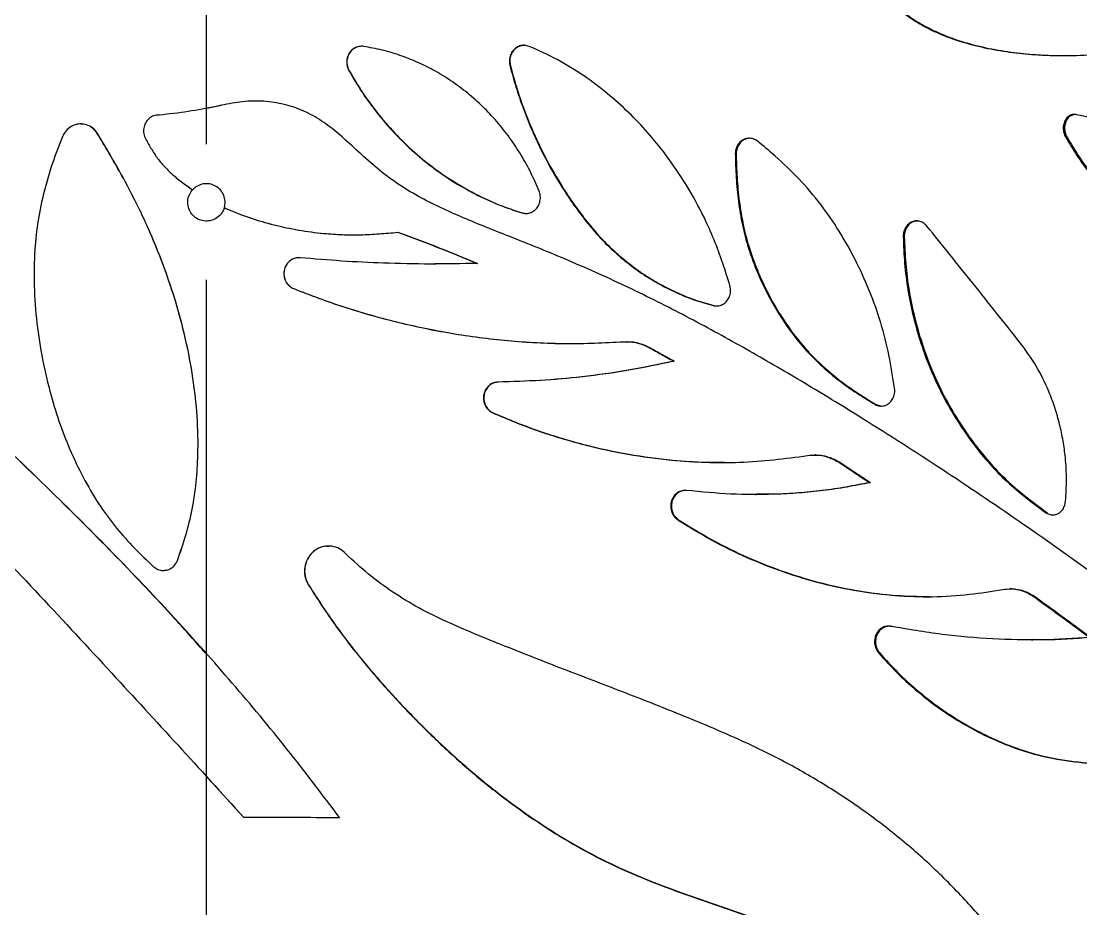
# Model space of a CAD drawing. Header units: millimetres. Extents: x 8 to 867, y 8 to 585.
# Drawn here: x 113.89 to 133.74, y 220.35 to 236.97 of the extents above; entities that cross this region are included whole.
import ezdxf

# ---------------------------------------------------------------- set-up
doc = ezdxf.new("R2010")
doc.units = ezdxf.units.MM
doc.linetypes.add('CENTERX2', pattern=[20.32, 12.7, -2.54, 2.54, -2.54])
doc.layers.add('CENTERLINE', color=4, linetype='CENTERX2')
doc.layers.add('OUTLINE', color=7, linetype='Continuous', lineweight=25)

msp = doc.modelspace()

# ---------------------------------------------------------------- linework, layer by layer
at = {"layer": 'CENTERLINE'}
msp.add_line((117.35918, 158.46862), (117.35918, 432.05254), dxfattribs=at)
at = {"layer": 'OUTLINE'}
for p, q in [((115.31824, 234.87184), (115.31508, 234.87184)), ((133.43775, 234.82698), (133.46257, 234.82698)), ((127.26381, 234.4947), (127.27909, 234.4947)), ((123.27258, 233.38279), (123.3495, 233.37332)), ((119.9413, 232.97459), (120.12288, 232.97312)), ((130.4089, 232.9356), (130.42897, 232.9356)), ((122.43534, 232.43626), (121.62779, 232.42488)), ((122.42755, 232.43626), (122.43534, 232.43626)), ((118.99204, 231.96353), (118.99454, 231.96353)), ((126.86429, 231.64608), (126.92907, 231.64141)), ((125.17048, 230.96744), (125.18244, 230.96744)), ((125.2455, 230.96956), (125.23152, 230.96956)), ((126.10707, 230.60477), (126.12046, 230.60477)), ((122.72272, 229.63604), (122.73091, 229.63604)), ((129.88479, 229.79123), (129.90393, 229.79123)), ((129.90393, 229.79123), (129.98416, 229.76618)), ((128.77606, 228.84714), (128.75522, 228.84714)), ((129.77724, 228.33063), (129.79616, 228.33063)), ((127.63881, 228.10505), (127.65585, 228.10505)), ((133.08511, 227.76265), (133.10904, 227.76265)), ((119.26343, 226.42272), (119.26632, 226.42272)), ((132.43523, 226.33976), (132.41213, 226.33976)), ((132.81295, 225.38209), (132.83837, 225.38209)), ((117.35892, 222.82454), (118.0536, 222.06414)), ((118.05256, 222.06414), (118.0536, 222.06414))]:
    msp.add_line(p, q, dxfattribs=at)
for points, knots in [([(117.34956, 225.12804), (117.15937, 225.34379), (116.61439, 225.962), (115.67607, 226.9442), (114.45109, 228.17257), (113.10447, 229.45621), (111.65131, 230.80487), (110.1987, 232.13715), (108.76497, 233.46909), (107.35283, 234.80045), (105.94994, 236.11412), (104.56009, 237.40811), (103.28775, 238.57779), (102.13277, 239.6287), (101.0955, 240.56987), (100.07282, 241.49472), (99.06092, 242.40813), (98.06179, 243.30896), (97.07834, 244.19482), (96.11655, 245.06073), (95.49788, 245.61774), (95.18865, 245.89615)], [0, 0, 0, 0, 0.02647876, 0.07587288, 0.12521196, 0.18670983, 0.24824759, 0.30978944, 0.37129328, 0.43281491, 0.49437841, 0.55593429, 0.61744575, 0.66481135, 0.71220126, 0.75958892, 0.80695155, 0.85519982, 0.90348023, 0.95175676, 1, 1, 1, 1]), ([(119.85188, 222.05664), (119.52866, 222.48467), (118.88188, 223.34119), (117.85001, 224.57734), (116.78094, 225.78039), (115.67687, 226.94818), (114.45127, 228.17598), (113.10607, 229.46103), (111.6538, 230.81063), (110.20229, 232.14405), (108.76966, 233.47711), (107.35861, 234.80956), (105.95676, 236.12423), (104.56793, 237.41919), (103.29761, 238.58874), (102.14566, 239.63854), (101.11232, 240.57761), (100.09349, 241.50046), (99.0854, 242.4119), (98.09, 243.31082), (97.1102, 244.19484), (96.15191, 245.059), (95.53544, 245.61495), (95.2273, 245.89283)], [0, 0, 0, 0, 0.04402205, 0.08809099, 0.13218406, 0.17626853, 0.22030357, 0.27519056, 0.33011299, 0.38503914, 0.43993129, 0.49483961, 0.54978535, 0.60472431, 0.65962345, 0.70176878, 0.74393564, 0.78610045, 0.82824314, 0.8711701, 0.91412552, 0.95707755, 1, 1, 1, 1]), ([(143.56305, 227.7222), (143.37341, 228.06743), (142.99407, 228.75801), (142.37874, 229.75694), (141.7246, 230.72944), (141.02799, 231.67306), (140.29317, 232.59433), (139.52734, 233.4886), (138.7331, 234.36024), (137.91497, 235.21539), (136.92987, 236.20538), (135.77191, 237.34047), (134.53176, 238.51802), (133.35866, 239.58085), (132.26183, 240.52911), (131.1346, 241.46062), (129.97011, 242.37915), (128.76892, 243.28462), (127.53128, 244.17618), (126.2679, 245.04875), (125.40362, 245.61153), (124.97163, 245.89283)], [0, 0, 0, 0, 0.0467904, 0.09359574, 0.14038341, 0.18770679, 0.2350447, 0.28237241, 0.32911649, 0.37586934, 0.42261527, 0.49310929, 0.56360318, 0.61764158, 0.67170757, 0.72577071, 0.77980524, 0.83483838, 0.88990705, 0.94497192, 1, 1, 1, 1]), ([(129.7259, 237.9143), (129.79491, 237.81638), (129.93294, 237.62051), (130.16131, 237.34636), (130.42395, 237.1079), (130.71813, 236.91769), (131.02818, 236.7595), (131.39449, 236.61669), (131.81453, 236.49645), (132.28529, 236.4058), (132.75586, 236.35228), (133.26279, 236.32458), (133.80285, 236.33232), (134.3729, 236.38123), (134.74401, 236.43644), (134.92953, 236.46404)], [0, 0, 0, 0, 0.0575661, 0.11514368, 0.17229371, 0.23072311, 0.28938004, 0.34793372, 0.43166134, 0.51565344, 0.59980009, 0.68373908, 0.78907492, 0.89455761, 1, 1, 1, 1]), ([(129.74511, 237.9143), (129.81418, 237.81643), (129.95235, 237.62067), (130.18087, 237.34668), (130.44369, 237.1083), (130.73811, 236.91811), (131.04849, 236.7599), (131.41536, 236.61696), (131.83617, 236.4967), (132.30806, 236.40549), (132.77934, 236.35358), (133.16525, 236.32754), (133.39062, 236.33268), (133.46222, 236.33431)], [0, 0, 0, 0, 0.07953259, 0.15908104, 0.23803929, 0.31883889, 0.39995201, 0.48092363, 0.59685493, 0.71315218, 0.82966407, 0.94588844, 1, 1, 1, 1]), ([(120.30456, 236.50115), (120.27455, 236.50273), (120.21455, 236.50589), (120.12885, 236.47218), (120.05723, 236.41365), (120.00576, 236.33165), (119.98194, 236.23309), (119.98821, 236.13489), (120.0139, 236.07743), (120.02514, 236.05232)], [0, 0, 0, 0, 0.13714823, 0.27424669, 0.41337914, 0.55865454, 0.71242248, 0.87428427, 1, 1, 1, 1]), ([(120.30913, 236.50115), (120.27903, 236.50273), (120.21885, 236.50589), (120.13291, 236.47207), (120.06114, 236.41336), (120.00967, 236.33121), (119.98596, 236.2326), (119.99238, 236.13457), (120.01806, 236.0773), (120.02926, 236.05232)], [0, 0, 0, 0, 0.13746382, 0.27488088, 0.41428898, 0.55968827, 0.71337373, 0.8749805, 1, 1, 1, 1]), ([(123.59031, 233.78802), (123.54037, 233.90419), (123.44051, 234.13651), (123.25461, 234.47154), (123.04151, 234.79372), (122.80161, 235.09646), (122.53911, 235.3747), (122.25331, 235.6296), (121.94272, 235.86038), (121.62296, 236.05474), (121.30239, 236.21249), (120.98225, 236.33787), (120.6494, 236.43794), (120.41951, 236.48008), (120.30456, 236.50115)], [0, 0, 0, 0, 0.08490107, 0.16979731, 0.25709061, 0.34438067, 0.42933191, 0.51428079, 0.60199555, 0.68970278, 0.76614394, 0.84258139, 0.92128941, 1, 1, 1, 1]), ([(123.40333, 236.50205), (123.37456, 236.51049), (123.31701, 236.52736), (123.22711, 236.51398), (123.14716, 236.47301), (123.08296, 236.40609), (123.04129, 236.3182), (123.02805, 236.22683), (123.03829, 236.16921), (123.04252, 236.14538)], [0, 0, 0, 0, 0.14263872, 0.28538549, 0.42636996, 0.57045212, 0.72334567, 0.8855786, 1, 1, 1, 1]), ([(123.31923, 236.52008), (123.29146, 236.51837), (123.23417, 236.51485), (123.15577, 236.47225), (123.09152, 236.40581), (123.04992, 236.31757), (123.03686, 236.2264), (123.0471, 236.169), (123.05132, 236.14538)], [0, 0, 0, 0, 0.1569553, 0.32379589, 0.49419061, 0.67478477, 0.86616007, 1, 1, 1, 1]), ([(127.16426, 232.02025), (127.11911, 232.16419), (127.02881, 232.4521), (126.87251, 232.87669), (126.65549, 233.36549), (126.35714, 233.90559), (125.99798, 234.43639), (125.63057, 234.88763), (125.26706, 235.27099), (124.87038, 235.62587), (124.42921, 235.9594), (123.94171, 236.25976), (123.58344, 236.421), (123.40333, 236.50205)], [0, 0, 0, 0, 0.0743621, 0.14873911, 0.22300495, 0.33815654, 0.45329085, 0.53994156, 0.62658667, 0.71548025, 0.80437132, 0.90165482, 1, 1, 1, 1]), ([(120.02514, 236.05232), (120.10996, 235.90781), (120.27961, 235.61881), (120.58269, 235.21011), (120.92157, 234.82397), (121.28769, 234.47674), (121.67108, 234.17268), (122.07062, 233.90759), (122.49599, 233.67751), (122.89723, 233.50259), (123.15726, 233.41754), (123.26349, 233.38279)], [0, 0, 0, 0, 0.11649272, 0.23298066, 0.35324721, 0.47350643, 0.58364923, 0.69378837, 0.80759611, 0.92140029, 1, 1, 1, 1]), ([(120.02926, 236.05232), (120.11418, 235.90787), (120.28402, 235.61897), (120.58738, 235.21048), (120.92651, 234.82457), (121.29286, 234.47753), (121.67648, 234.1736), (122.07623, 233.9086), (122.50175, 233.67857), (122.9041, 233.50319), (123.16527, 233.41786), (123.27258, 233.38279)], [0, 0, 0, 0, 0.11638801, 0.23277056, 0.35292666, 0.47307595, 0.58315278, 0.69322586, 0.80695362, 0.92067814, 1, 1, 1, 1]), ([(123.04252, 236.14538), (123.07872, 236.01117), (123.15122, 235.74238), (123.28631, 235.34716), (123.44056, 234.95873), (123.66579, 234.46925), (123.92462, 234.00457), (124.21123, 233.56722), (124.36901, 233.35744), (124.4479, 233.25255)], [0, 0, 0, 0, 0.12866397, 0.25769471, 0.38635977, 0.51540076, 0.75633507, 0.87816862, 1, 1, 1, 1]), ([(123.05132, 236.14538), (123.08757, 236.01119), (123.16016, 235.74242), (123.29544, 235.34726), (123.44988, 234.95891), (123.67544, 234.4694), (123.93467, 234.00467), (124.22177, 233.56724), (124.3798, 233.35745), (124.45881, 233.25255)], [0, 0, 0, 0, 0.12862545, 0.257617, 0.38624378, 0.51524592, 0.75625494, 0.87812847, 1, 1, 1, 1]), ([(144.85735, 216.19767), (144.60106, 216.54713), (144.08826, 217.24634), (143.27127, 218.28441), (142.41494, 219.30633), (141.51328, 220.30457), (140.57467, 221.26052), (139.59777, 222.17119), (138.5891, 223.04783), (137.54214, 223.90705), (136.46156, 224.75514), (135.2797, 225.65632), (133.99091, 226.61072), (132.58463, 227.60556), (131.1371, 228.5829), (129.81469, 229.43037), (128.63283, 230.15385), (127.6015, 230.75675), (126.55017, 231.34116), (125.47248, 231.89175), (124.3669, 232.40003), (123.47277, 232.76923), (122.80753, 233.02861), (122.38065, 233.20113), (121.95414, 233.38104), (121.53317, 233.57868), (121.12516, 233.80254), (120.73924, 234.06224), (120.38366, 234.3612), (120.06316, 234.65995), (119.75461, 234.93444), (119.4421, 235.16269), (119.09641, 235.33948), (118.7229, 235.44429), (118.33259, 235.48931), (117.93594, 235.46016), (117.50017, 235.3667), (117.01721, 235.27303), (116.66111, 235.23414), (116.48303, 235.2147)], [0, 0, 0, 0, 0.04207525, 0.08418555, 0.12629713, 0.1683867, 0.21044446, 0.25109715, 0.29178438, 0.33248708, 0.37318046, 0.41383846, 0.46250488, 0.51121246, 0.55991554, 0.6085759, 0.64093603, 0.67330329, 0.70566038, 0.73807004, 0.7704973, 0.80290761, 0.81502584, 0.82714438, 0.8393675, 0.85161608, 0.863829, 0.87600324, 0.88814733, 0.90030237, 0.91044106, 0.92058406, 0.93063459, 0.94077351, 0.95091384, 0.96137133, 0.97186488, 0.9859296, 1, 1, 1, 1]), ([(117.63732, 235.39476), (117.55892, 235.37742), (117.46316, 235.35623), (117.36649, 235.33963), (117.34897, 235.33662)], [0, 0, 0, 0, 0.81873244, 1, 1, 1, 1]), ([(116.48303, 235.2147), (116.45291, 235.21398), (116.3927, 235.21253), (116.30904, 235.17235), (116.24033, 235.10823), (116.19387, 235.02176), (116.17343, 234.91741), (116.18972, 234.8471), (116.19829, 234.81012)], [0, 0, 0, 0, 0.153742748, 0.307346636, 0.465254064, 0.631006343, 0.80597707, 1, 1, 1, 1]), ([(133.66238, 235.22151), (133.63874, 235.22469), (133.59145, 235.23105), (133.52309, 235.20552), (133.46574, 235.15677), (133.42406, 235.08629), (133.40365, 234.99988), (133.40666, 234.90852), (133.42779, 234.85311), (133.43775, 234.82698)], [0, 0, 0, 0, 0.13639817, 0.27280956, 0.40971811, 0.55141498, 0.70139034, 0.85922761, 1, 1, 1, 1]), ([(133.61367, 235.22407), (133.59177, 235.21826), (133.5468, 235.20634), (133.49046, 235.15604), (133.44869, 235.08602), (133.42839, 234.99936), (133.43152, 234.90821), (133.45264, 234.85297), (133.46257, 234.82698)], [0, 0, 0, 0, 0.15194006, 0.31208478, 0.47765256, 0.65264982, 0.836627, 1, 1, 1, 1]), ([(136.74247, 234.97638), (136.60936, 234.96185), (136.34278, 234.93275), (135.93458, 234.9196), (135.52118, 234.92775), (135.00669, 234.96627), (134.38708, 235.0509), (133.90441, 235.16454), (133.66238, 235.22151)], [0, 0, 0, 0, 0.13497621, 0.27031032, 0.40528201, 0.54056924, 0.76962864, 1, 1, 1, 1]), ([(115.31824, 234.87184), (115.29137, 234.90671), (115.23759, 234.97653), (115.1202, 235.0382), (114.99489, 235.05594), (114.87487, 235.03014), (114.77037, 234.96675), (114.7051, 234.89229), (114.67846, 234.84134), (114.67101, 234.82711)], [0, 0, 0, 0, 0.16488807, 0.33013027, 0.48609505, 0.63467691, 0.78363312, 0.93952996, 1, 1, 1, 1]), ([(115.31508, 234.87184), (115.28816, 234.90648), (115.23427, 234.97584), (115.12136, 235.03847), (115.04081, 235.04408), (115.00426, 235.04662)], [0, 0, 0, 0, 0.35276386, 0.70627026, 1, 1, 1, 1]), ([(114.67101, 234.82711), (114.60353, 234.6565), (114.46833, 234.31473), (114.31391, 233.78501), (114.20036, 233.2457), (114.13401, 232.65181), (114.12594, 232.00711), (114.17579, 231.31644), (114.28287, 230.63243), (114.43199, 229.99745), (114.61457, 229.41272), (114.82571, 228.87907), (115.07836, 228.36412), (115.35823, 227.89157), (115.67234, 227.47064), (116.00861, 227.09854), (116.25003, 226.86692), (116.37072, 226.75113)], [0, 0, 0, 0, 0.06264769, 0.12550329, 0.18827881, 0.25081719, 0.32954575, 0.40856232, 0.48764825, 0.56647146, 0.63188653, 0.69749684, 0.76305611, 0.82840103, 0.88549882, 0.94276181, 1, 1, 1, 1]), ([(116.81664, 226.86959), (116.87053, 227.0275), (116.97822, 227.34311), (117.10324, 227.83254), (117.17288, 228.33683), (117.20974, 228.91784), (117.19568, 229.56995), (117.1151, 230.29337), (116.97768, 231.01492), (116.77644, 231.77004), (116.50646, 232.54643), (116.16491, 233.34374), (115.76475, 234.11921), (115.465, 234.62092), (115.31508, 234.87184)], [0, 0, 0, 0, 0.05936603, 0.11864996, 0.17946183, 0.24030055, 0.32578524, 0.41130406, 0.49917804, 0.58706396, 0.68933344, 0.79162165, 0.89578431, 1, 1, 1, 1]), ([(116.81746, 226.86959), (116.87128, 227.02753), (116.97883, 227.34318), (117.10365, 227.83265), (117.17318, 228.33692), (117.20999, 228.91831), (117.19588, 229.5712), (117.11514, 230.29581), (116.97747, 231.01855), (116.77611, 231.77399), (116.50639, 232.54988), (116.16569, 233.34593), (115.7666, 234.12025), (115.46772, 234.62127), (115.31824, 234.87184)], [0, 0, 0, 0, 0.05937441, 0.11866708, 0.17948408, 0.24032691, 0.32596538, 0.41163869, 0.49967062, 0.58771484, 0.68982824, 0.79196104, 0.89595403, 1, 1, 1, 1]), ([(116.19829, 234.81012), (116.23212, 234.74843), (116.29974, 234.62509), (116.4109, 234.44325), (116.54418, 234.27405), (116.70659, 234.11277), (116.89249, 233.95921), (117.03012, 233.86181), (117.09911, 233.81298)], [0, 0, 0, 0, 0.15521981, 0.31030392, 0.46948343, 0.62877819, 0.81392265, 1, 1, 1, 1]), ([(127.67876, 234.72674), (127.65283, 234.74261), (127.60092, 234.7744), (127.51114, 234.78424), (127.42627, 234.7635), (127.35299, 234.71426), (127.29743, 234.64076), (127.26929, 234.56326), (127.26524, 234.51262), (127.26381, 234.4947)], [0, 0, 0, 0, 0.15237963, 0.305014, 0.45188844, 0.59773918, 0.74992872, 0.91147379, 1, 1, 1, 1]), ([(127.52095, 234.77777), (127.49442, 234.77322), (127.43979, 234.76385), (127.36814, 234.71354), (127.31247, 234.64039), (127.28451, 234.56283), (127.2805, 234.5124), (127.27909, 234.4947)], [0, 0, 0, 0, 0.201364934, 0.414588627, 0.636888823, 0.872561397, 1, 1, 1, 1]), ([(133.43775, 234.82698), (133.50242, 234.71657), (133.63177, 234.49572), (133.84825, 234.1838), (134.101, 233.90758), (134.38758, 233.68044), (134.69094, 233.48563), (135.05319, 233.29968), (135.47214, 233.13128), (135.94486, 232.98964), (136.41784, 232.88682), (136.91941, 232.80953), (137.44591, 232.75679), (137.99575, 232.72417), (138.35416, 232.70953), (138.53335, 232.70221)], [0, 0, 0, 0, 0.05771767, 0.1154469, 0.17274643, 0.23126517, 0.29000595, 0.34865322, 0.43394975, 0.5195121, 0.60524052, 0.69076369, 0.79380392, 0.89690674, 1, 1, 1, 1]), ([(133.46257, 234.82698), (133.52731, 234.71662), (133.65679, 234.49587), (133.87343, 234.18411), (134.12636, 233.908), (134.41312, 233.68093), (134.71672, 233.48615), (135.07944, 233.30011), (135.49911, 233.13157), (135.97279, 232.98978), (136.44672, 232.88689), (136.94922, 232.80956), (137.47665, 232.7568), (138.02741, 232.72418), (138.38641, 232.70953), (138.5659, 232.70221)], [0, 0, 0, 0, 0.05764269, 0.11529723, 0.1725227, 0.23099888, 0.28969701, 0.3483019, 0.43365695, 0.5192783, 0.60506526, 0.69064737, 0.79372643, 0.89686789, 1, 1, 1, 1]), ([(130.24855, 230.09801), (130.21544, 230.30417), (130.14926, 230.71624), (129.99542, 231.33037), (129.78138, 231.9311), (129.52069, 232.5068), (129.21425, 233.04475), (128.86687, 233.5515), (128.46642, 234.02499), (128.05953, 234.41049), (127.78924, 234.63498), (127.67876, 234.72674)], [0, 0, 0, 0, 0.11419313, 0.2282556, 0.34586864, 0.46346927, 0.57530545, 0.6871494, 0.80335649, 0.91962207, 1, 1, 1, 1]), ([(127.26381, 234.4947), (127.26827, 234.34531), (127.27721, 234.04614), (127.31941, 233.59861), (127.39164, 233.15504), (127.50964, 232.70259), (127.67961, 232.24717), (127.8972, 231.79204), (128.15564, 231.36088), (128.43552, 230.97795), (128.73457, 230.64753), (129.04423, 230.36686), (129.37324, 230.11399), (129.65751, 229.92845), (129.82938, 229.82468), (129.88479, 229.79123)], [0, 0, 0, 0, 0.07834573, 0.15689852, 0.2352461, 0.31331195, 0.40119367, 0.48951405, 0.5778139, 0.66566826, 0.74012481, 0.81490556, 0.88982975, 0.96448284, 1, 1, 1, 1]), ([(127.27909, 234.4947), (127.28356, 234.34531), (127.2925, 234.04612), (127.33476, 233.59858), (127.40709, 233.15501), (127.52518, 232.70282), (127.69516, 232.24792), (127.91259, 231.79353), (128.17076, 231.36306), (128.45039, 230.98063), (128.74913, 230.65043), (129.05852, 230.36975), (129.38729, 230.11687), (129.67316, 229.93032), (129.84677, 229.82568), (129.90393, 229.79123)], [0, 0, 0, 0, 0.07831254, 0.15683273, 0.2351473, 0.3131798, 0.40089445, 0.48904607, 0.57717852, 0.66486661, 0.73925388, 0.81396385, 0.88881376, 0.96339239, 1, 1, 1, 1]), ([(117.69488, 233.47974), (117.68311, 233.44911), (117.66239, 233.39521), (117.60067, 233.31966), (117.51576, 233.25817), (117.40086, 233.22453), (117.28148, 233.23066), (117.1709, 233.27584), (117.08141, 233.35501), (117.02304, 233.45942), (117.00244, 233.57755), (117.02228, 233.69572), (117.06416, 233.77265), (117.0945, 233.80766), (117.09911, 233.81298)], [0, 0, 0, 0, 0.078272201, 0.137703604, 0.231540594, 0.32538517, 0.41906685, 0.512672093, 0.606399567, 0.700374816, 0.794573912, 0.888872245, 0.983109493, 1, 1, 1, 1]), ([(117.69494, 233.47994), (117.69954, 233.4991), (117.7133, 233.55651), (117.70697, 233.65695), (117.66175, 233.76782), (117.58183, 233.85745), (117.47699, 233.91544), (117.35885, 233.93549), (117.24126, 233.91511), (117.1535, 233.86774), (117.11243, 233.82638), (117.09896, 233.81281)], [0, 0, 0, 0, 0.06289267, 0.18843672, 0.31396205, 0.43931847, 0.56444345, 0.68937459, 0.81419899, 0.93902226, 1, 1, 1, 1]), ([(123.26349, 233.38279), (123.29295, 233.37698), (123.35189, 233.36537), (123.44069, 233.38689), (123.51783, 233.43509), (123.57726, 233.50858), (123.6118, 233.60124), (123.61749, 233.69936), (123.59881, 233.76028), (123.59031, 233.78802)], [0, 0, 0, 0, 0.138496553, 0.277015777, 0.415733332, 0.558433354, 0.70908654, 0.867512045, 1, 1, 1, 1]), ([(117.69488, 233.47974), (117.7137, 233.4713), (117.87265, 233.40004), (118.17933, 233.28265), (118.62595, 233.15131), (119.08564, 233.05472), (119.51305, 232.99834), (119.90023, 232.97147), (120.24705, 232.96827), (120.59419, 232.98806), (120.82552, 233.00872), (120.9412, 233.01906)], [0, 0, 0, 0, 0.01860829, 0.15720035, 0.29582189, 0.43828172, 0.58075979, 0.68494226, 0.78911037, 0.89453606, 1, 1, 1, 1]), ([(117.69494, 233.47994), (117.71383, 233.47149), (117.87325, 233.40011), (118.18078, 233.28259), (118.6286, 233.15102), (119.0895, 233.05491), (119.51769, 232.99689), (119.79039, 232.98141), (119.9054, 232.97489)], [0, 0, 0, 0, 0.02720835, 0.22962295, 0.43207984, 0.64014062, 0.84822846, 1, 1, 1, 1]), ([(124.4479, 233.25255), (124.53036, 233.15138), (124.69588, 232.94828), (124.96838, 232.6774), (125.25436, 232.43327), (125.54885, 232.22106), (125.85527, 232.03563), (126.17364, 231.87712), (126.50529, 231.74328), (126.73492, 231.67848), (126.84974, 231.64608)], [0, 0, 0, 0, 0.13131082, 0.26358074, 0.38723566, 0.51174563, 0.63205515, 0.75236043, 0.87617978, 1, 1, 1, 1]), ([(124.45881, 233.25255), (124.54134, 233.15144), (124.707, 232.94847), (124.9798, 232.67765), (125.26619, 232.43349), (125.56124, 232.22118), (125.86821, 232.03569), (126.18713, 231.87713), (126.51932, 231.74328), (126.7493, 231.67848), (126.86429, 231.64608)], [0, 0, 0, 0, 0.131172493, 0.263302068, 0.387000595, 0.511553112, 0.631912161, 0.752268281, 0.876133923, 1, 1, 1, 1]), ([(130.8533, 233.13334), (130.83125, 233.15582), (130.78711, 233.20081), (130.70157, 233.233), (130.61545, 233.23263), (130.53695, 233.20087), (130.47215, 233.14251), (130.4262, 233.06091), (130.4098, 232.98759), (130.40906, 232.9447), (130.4089, 232.9356)], [0, 0, 0, 0, 0.14037253, 0.2810306, 0.4146992, 0.54378945, 0.67550865, 0.81287513, 0.960286, 1, 1, 1, 1]), ([(130.67981, 233.22755), (130.66501, 233.22827), (130.62284, 233.23031), (130.55704, 233.19977), (130.49206, 233.14247), (130.44612, 233.06035), (130.42985, 232.98722), (130.42912, 232.94451), (130.42897, 232.9356)], [0, 0, 0, 0, 0.10683662, 0.30437479, 0.5058572, 0.71574414, 0.9406891, 1, 1, 1, 1]), ([(120.9412, 233.01906), (121.07564, 232.96999), (121.34452, 232.87185), (121.8413, 232.68007), (122.20031, 232.53077), (122.42755, 232.43626)], [0, 0, 0, 0, 0.26848914, 0.53697932, 1, 1, 1, 1]), ([(120.94671, 233.01906), (121.08118, 232.97005), (121.3501, 232.87205), (121.84765, 232.68029), (122.20739, 232.53091), (122.43534, 232.43626)], [0, 0, 0, 0, 0.268131894, 0.536263845, 1, 1, 1, 1]), ([(132.6018, 230.94684), (132.45393, 231.13325), (132.15817, 231.50607), (131.57667, 232.23473), (131.13984, 232.77738), (130.8533, 233.13334)], [0, 0, 0, 0, 0.25597108, 0.51194211, 1, 1, 1, 1]), ([(130.4089, 232.9356), (130.41565, 232.76873), (130.42914, 232.43507), (130.49173, 231.93248), (130.59477, 231.43255), (130.73704, 230.93122), (130.92044, 230.43737), (131.14788, 229.95019), (131.41757, 229.48172), (131.71392, 229.05507), (132.02517, 228.67411), (132.35193, 228.33735), (132.71106, 228.03936), (132.96038, 227.85492), (133.08511, 227.76265)], [0, 0, 0, 0, 0.08123859, 0.16243125, 0.24572647, 0.32902045, 0.41568367, 0.5023435, 0.59201447, 0.68169322, 0.7600476, 0.83836587, 0.91913709, 1, 1, 1, 1]), ([(130.42897, 232.9356), (130.43572, 232.76872), (130.44922, 232.43507), (130.51189, 231.93247), (130.61507, 231.43253), (130.75746, 230.93146), (130.94089, 230.43815), (131.16818, 229.95174), (131.43761, 229.48402), (131.73399, 229.05751), (132.0457, 228.67614), (132.37345, 228.33851), (132.73375, 228.03987), (132.9839, 227.85509), (133.10904, 227.76265)], [0, 0, 0, 0, 0.08120593, 0.16236484, 0.24563237, 0.32889845, 0.41540582, 0.50190973, 0.59141336, 0.68092526, 0.75946421, 0.83796653, 0.91893708, 1, 1, 1, 1]), ([(119.11618, 232.54261), (119.08532, 232.54259), (119.02352, 232.54256), (118.93911, 232.50231), (118.86942, 232.43869), (118.82208, 232.35262), (118.80332, 232.25055), (118.81862, 232.14485), (118.86875, 232.04978), (118.93348, 231.99096), (118.97834, 231.96995), (118.99204, 231.96353)], [0, 0, 0, 0, 0.109743297, 0.219818151, 0.326945183, 0.445755297, 0.566632221, 0.694592101, 0.822400174, 0.945763834, 1, 1, 1, 1]), ([(119.11888, 232.54261), (119.08793, 232.54259), (119.02595, 232.54254), (118.94129, 232.50217), (118.87148, 232.43837), (118.82416, 232.35216), (118.80554, 232.25008), (118.82099, 232.1445), (118.87122, 232.04962), (118.93596, 231.99092), (118.98083, 231.96995), (118.99454, 231.96353)], [0, 0, 0, 0, 0.10999564, 0.22032435, 0.32766682, 0.44651239, 0.56729702, 0.69501566, 0.82254796, 0.94574328, 1, 1, 1, 1]), ([(122.42755, 232.43626), (122.13602, 232.43006), (121.55297, 232.41765), (120.70777, 232.43598), (119.89506, 232.47544), (119.37593, 232.52021), (119.11618, 232.54261)], [0, 0, 0, 0, 0.2652769, 0.53055358, 0.76509785, 1, 1, 1, 1]), ([(126.84974, 231.64608), (126.87875, 231.64182), (126.93677, 231.6333), (127.02206, 231.65957), (127.09481, 231.71201), (127.14894, 231.78913), (127.17773, 231.88449), (127.17727, 231.96493), (127.16678, 232.00954), (127.16426, 232.02025)], [0, 0, 0, 0, 0.15025398, 0.30049315, 0.45187234, 0.60809651, 0.77246655, 0.94538233, 1, 1, 1, 1]), ([(118.99204, 231.96353), (119.14758, 231.90349), (119.45864, 231.78343), (119.9311, 231.61738), (120.41081, 231.47233), (120.90617, 231.3406), (121.41596, 231.22395), (121.94097, 231.12454), (122.46942, 231.04569), (123.00429, 230.98684), (123.54326, 230.94783), (124.08681, 230.93002), (124.62979, 230.94024), (124.99023, 230.95837), (125.17048, 230.96744)], [0, 0, 0, 0, 0.078415175, 0.156812972, 0.235625346, 0.314440689, 0.398540097, 0.482638033, 0.567347521, 0.652058013, 0.738708318, 0.82535261, 0.91266449, 1, 1, 1, 1]), ([(118.99454, 231.96353), (119.15012, 231.90357), (119.46123, 231.78366), (119.93375, 231.61781), (120.4135, 231.4729), (120.90925, 231.34119), (121.41982, 231.22443), (121.94598, 231.12491), (122.47559, 231.04581), (123.0116, 230.98728), (123.55081, 230.9467), (123.91172, 230.93876), (124.09165, 230.9348)], [0, 0, 0, 0, 0.0949383, 0.1898556, 0.28527238, 0.38069239, 0.48273432, 0.58477413, 0.68755562, 0.79033794, 0.89547119, 1, 1, 1, 1]), ([(125.17048, 230.96744), (125.21509, 230.96852), (125.30434, 230.97068), (125.46855, 230.9437), (125.57902, 230.89275), (125.64842, 230.86075)], [0, 0, 0, 0, 0.27095944, 0.54200768, 1, 1, 1, 1]), ([(125.18244, 230.96744), (125.22706, 230.96852), (125.31631, 230.97068), (125.48075, 230.94377), (125.59148, 230.8928), (125.66111, 230.86075)], [0, 0, 0, 0, 0.27056521, 0.54122864, 1, 1, 1, 1]), ([(125.64842, 230.86075), (125.68843, 230.83868), (125.76846, 230.79454), (125.9215, 230.7094), (126.03416, 230.64588), (126.10707, 230.60477)], [0, 0, 0, 0, 0.26076069, 0.52152543, 1, 1, 1, 1]), ([(125.66111, 230.86075), (125.70114, 230.83871), (125.78119, 230.79462), (125.93447, 230.70948), (126.04734, 230.64594), (126.12046, 230.60477)], [0, 0, 0, 0, 0.26045441, 0.52090751, 1, 1, 1, 1]), ([(133.44954, 227.97964), (133.45796, 228.11462), (133.47492, 228.38615), (133.45342, 228.76549), (133.40711, 229.11158), (133.34138, 229.42506), (133.25206, 229.73511), (133.11411, 230.10295), (132.91084, 230.52067), (132.70554, 230.80377), (132.6018, 230.94684)], [0, 0, 0, 0, 0.1279786, 0.25744027, 0.35693502, 0.45642933, 0.55883048, 0.66123036, 0.82880676, 1, 1, 1, 1]), ([(126.10707, 230.60477), (125.82431, 230.54456), (125.25878, 230.42413), (124.42312, 230.30914), (123.61024, 230.23493), (123.08424, 230.22025), (122.82084, 230.2129)], [0, 0, 0, 0, 0.26444281, 0.528888055, 0.764083302, 1, 1, 1, 1]), ([(126.12046, 230.60477), (125.83769, 230.54464), (125.27213, 230.42438), (124.43565, 230.30934), (123.62111, 230.23498), (123.09344, 230.22027), (122.82919, 230.2129)], [0, 0, 0, 0, 0.26404466, 0.5280923, 0.76368408, 1, 1, 1, 1]), ([(122.82084, 230.2129), (122.7913, 230.20935), (122.7323, 230.20226), (122.65313, 230.1539), (122.58888, 230.08244), (122.54927, 229.9891), (122.54278, 229.88464), (122.56981, 229.7828), (122.62952, 229.69073), (122.69138, 229.65443), (122.72272, 229.63604)], [0, 0, 0, 0, 0.11239556, 0.22449574, 0.34501663, 0.47361367, 0.60058689, 0.73220296, 0.8643165, 1, 1, 1, 1]), ([(122.82919, 230.2129), (122.79957, 230.20934), (122.74041, 230.20223), (122.66102, 230.15376), (122.59668, 230.08214), (122.55711, 229.98871), (122.55075, 229.88428), (122.57788, 229.78259), (122.63767, 229.69065), (122.69954, 229.65442), (122.73091, 229.63604)], [0, 0, 0, 0, 0.112637715, 0.224981956, 0.345680296, 0.474290406, 0.601065195, 0.732450704, 0.864305409, 1, 1, 1, 1]), ([(129.88479, 229.79123), (129.9122, 229.78036), (129.96705, 229.7586), (130.05453, 229.76542), (130.13314, 229.80139), (130.19684, 229.86443), (130.23941, 229.94935), (130.25375, 230.03145), (130.24983, 230.08161), (130.24855, 230.09801)], [0, 0, 0, 0, 0.15092655, 0.3020071, 0.4499843, 0.59923622, 0.75546627, 0.92001355, 1, 1, 1, 1]), ([(122.72272, 229.63604), (122.86296, 229.57669), (123.14341, 229.45801), (123.57061, 229.29644), (124.00514, 229.15678), (124.565, 229.00114), (125.25422, 228.85167), (126.01222, 228.74962), (126.71115, 228.70518), (127.35066, 228.70261), (127.98749, 228.75109), (128.40742, 228.80809), (128.61745, 228.83661)], [0, 0, 0, 0, 0.073960031, 0.147899009, 0.22236466, 0.296832947, 0.432610657, 0.56933113, 0.676058824, 0.782780319, 0.891353739, 1, 1, 1, 1]), ([(122.73091, 229.63604), (122.87154, 229.57662), (123.15277, 229.4578), (123.58114, 229.29608), (124.01685, 229.15629), (124.57826, 229.00065), (125.26947, 228.85055), (126.02873, 228.75107), (126.62795, 228.70738), (126.95069, 228.71024), (127.06186, 228.71122)], [0, 0, 0, 0, 0.10106884, 0.20210918, 0.30387012, 0.40563407, 0.59121785, 0.77809044, 0.92356137, 1, 1, 1, 1]), ([(128.61745, 228.83661), (128.67214, 228.84233), (128.77381, 228.85298), (128.9241, 228.83131), (129.06737, 228.78754), (129.15643, 228.7359), (129.20251, 228.70919)], [0, 0, 0, 0, 0.27092494, 0.50371825, 0.74322978, 1, 1, 1, 1]), ([(128.78688, 228.84575), (128.79083, 228.84602), (128.84192, 228.84942), (128.9417, 228.82966), (129.08525, 228.78799), (129.17447, 228.73603), (129.22057, 228.70919)], [0, 0, 0, 0, 0.02606248, 0.33735279, 0.65762551, 1, 1, 1, 1]), ([(129.20251, 228.70919), (129.25246, 228.67653), (129.35237, 228.61123), (129.54416, 228.48517), (129.68549, 228.39147), (129.77724, 228.33063)], [0, 0, 0, 0, 0.25969798, 0.51939152, 1, 1, 1, 1]), ([(129.22057, 228.70919), (129.27054, 228.67657), (129.37049, 228.61134), (129.56257, 228.48528), (129.70417, 228.39154), (129.79616, 228.33063)], [0, 0, 0, 0, 0.25941009, 0.51882238, 1, 1, 1, 1]), ([(129.77724, 228.33063), (129.63137, 228.30105), (129.33933, 228.24184), (128.89364, 228.17804), (128.44303, 228.13253), (127.87195, 228.10148), (127.1756, 228.10197), (126.62905, 228.15557), (126.35491, 228.18246)], [0, 0, 0, 0, 0.13240035, 0.26506618, 0.39746708, 0.53013463, 0.7643232, 1, 1, 1, 1]), ([(129.79616, 228.33063), (129.65028, 228.30112), (129.35822, 228.24204), (128.91258, 228.17792), (128.46181, 228.1338), (128.04297, 228.1061), (127.77202, 228.11072), (127.65449, 228.11273)], [0, 0, 0, 0, 0.20957438, 0.41956718, 0.62914209, 0.8391365, 1, 1, 1, 1]), ([(126.35491, 228.18246), (126.32561, 228.18275), (126.26706, 228.18332), (126.18429, 228.1454), (126.11441, 228.08273), (126.06661, 227.99614), (126.04967, 227.89508), (126.06393, 227.79135), (126.11142, 227.69387), (126.1658, 227.64932), (126.19276, 227.62723)], [0, 0, 0, 0, 0.114199, 0.22815474, 0.34902242, 0.47617043, 0.60155166, 0.73264544, 0.86745679, 1, 1, 1, 1]), ([(126.34073, 228.18069), (126.3208, 228.18063), (126.27162, 228.18046), (126.1976, 228.1449), (126.12748, 228.08257), (126.07974, 227.9957), (126.0629, 227.89465), (126.0773, 227.79103), (126.12487, 227.69373), (126.17923, 227.64928), (126.2062, 227.62723)], [0, 0, 0, 0, 0.08073942, 0.1992873, 0.32498993, 0.4570598, 0.5870592, 0.72295278, 0.86256817, 1, 1, 1, 1]), ([(133.08511, 227.76265), (133.11047, 227.7493), (133.1612, 227.7226), (133.24495, 227.72127), (133.3224, 227.74969), (133.38653, 227.80663), (133.43305, 227.88553), (133.44402, 227.94813), (133.44954, 227.97964)], [0, 0, 0, 0, 0.16576235, 0.33164753, 0.49484093, 0.65875434, 0.82825523, 1, 1, 1, 1]), ([(112.8752, 227.66151), (113.32894, 227.18104), (114.23641, 226.2201), (115.55023, 224.80066), (116.8219, 223.41483), (117.64225, 222.51447), (118.05256, 222.06414)], [0, 0, 0, 0, 0.26121207, 0.52242179, 0.76113482, 1, 1, 1, 1]), ([(126.19276, 227.62723), (126.4023, 227.49851), (126.82137, 227.24107), (127.48546, 226.91702), (128.17275, 226.6452), (128.87084, 226.43629), (129.56615, 226.29083), (130.26055, 226.20625), (130.95781, 226.18059), (131.63235, 226.2238), (132.06351, 226.29336), (132.269, 226.32652)], [0, 0, 0, 0, 0.11105459, 0.22209882, 0.33643519, 0.45077098, 0.56057204, 0.67037437, 0.78364998, 0.89688721, 1, 1, 1, 1]), ([(126.2062, 227.62723), (126.41627, 227.49839), (126.83639, 227.24071), (127.5021, 226.91643), (128.19099, 226.64462), (128.89073, 226.43538), (129.58745, 226.29137), (130.25668, 226.20556), (130.69189, 226.19854), (130.89957, 226.19519)], [0, 0, 0, 0, 0.1441089, 0.28820488, 0.4365724, 0.58493883, 0.7274355, 0.86993369, 1, 1, 1, 1]), ([(119.97097, 226.99356), (119.93308, 227.02805), (119.85724, 227.09708), (119.7099, 227.14449), (119.56024, 227.14133), (119.42178, 227.08865), (119.30664, 226.99291), (119.22495, 226.8609), (119.18866, 226.70425), (119.2019, 226.55003), (119.24465, 226.46156), (119.26343, 226.42272)], [0, 0, 0, 0, 0.112989159, 0.226163229, 0.334717067, 0.441717495, 0.550665401, 0.663742466, 0.782325628, 0.904432389, 1, 1, 1, 1]), ([(119.64765, 227.13492), (119.61963, 227.13574), (119.54321, 227.13797), (119.42453, 227.087), (119.30911, 226.99278), (119.22746, 226.86), (119.19139, 226.70343), (119.20489, 226.54949), (119.24761, 226.46133), (119.26632, 226.42272)], [0, 0, 0, 0, 0.08536726, 0.23288892, 0.38302655, 0.53867613, 0.70167881, 0.86932803, 1, 1, 1, 1]), ([(116.37072, 226.75113), (116.39671, 226.73285), (116.44872, 226.69627), (116.54373, 226.6783), (116.63745, 226.69131), (116.72098, 226.735), (116.78279, 226.79758), (116.80691, 226.84768), (116.81746, 226.86959)], [0, 0, 0, 0, 0.17516984, 0.35049468, 0.52210741, 0.69201569, 0.86530421, 1, 1, 1, 1]), ([(116.5556, 226.68521), (116.58261, 226.68725), (116.6405, 226.6916), (116.72031, 226.73573), (116.78209, 226.79776), (116.80617, 226.84782), (116.81664, 226.86959)], [0, 0, 0, 0, 0.237728103, 0.509601885, 0.78670592, 1, 1, 1, 1]), ([(133.70404, 217.43234), (133.56179, 217.69801), (133.2768, 218.23025), (132.78876, 218.98854), (132.25798, 219.71387), (131.68213, 220.39839), (131.06086, 221.04271), (130.39122, 221.64045), (129.67528, 222.19), (128.92138, 222.68856), (128.13558, 223.13643), (127.24301, 223.56566), (126.24605, 223.98137), (125.15361, 224.41081), (124.04971, 224.83093), (122.94513, 225.26556), (122.03443, 225.63558), (121.3343, 225.97322), (120.84919, 226.27114), (120.38811, 226.60659), (120.10982, 226.86475), (119.97097, 226.99356)], [0, 0, 0, 0, 0.0523748, 0.10492483, 0.15752812, 0.21006656, 0.26243213, 0.31560044, 0.36894634, 0.42237659, 0.47576728, 0.52897325, 0.59723277, 0.66556484, 0.73391884, 0.80222971, 0.87047165, 0.90279186, 0.93524943, 0.96769545, 1, 1, 1, 1]), ([(119.26343, 226.42272), (119.4094, 226.19551), (119.7017, 225.74055), (120.19369, 225.09387), (120.71863, 224.47306), (121.27558, 223.88151), (121.85376, 223.32193), (122.45263, 222.79504), (123.07445, 222.30622), (123.72292, 221.85596), (124.39589, 221.45102), (125.09013, 221.10011), (125.80135, 220.80587), (126.51849, 220.54636), (127.23713, 220.30297), (127.95085, 220.05753), (128.71331, 219.76611), (129.51462, 219.40741), (130.35023, 218.97907), (131.15653, 218.50363), (131.90148, 218.00316), (132.58302, 217.4759), (132.99655, 217.1131), (133.20335, 216.93167)], [0, 0, 0, 0, 0.04593779, 0.09198425, 0.13809597, 0.18419543, 0.23017773, 0.27505938, 0.32010708, 0.36516028, 0.4101092, 0.45490718, 0.49926232, 0.54366415, 0.58812859, 0.63259212, 0.67699907, 0.73295671, 0.78900121, 0.84503566, 0.90097943, 0.95048137, 1, 1, 1, 1]), ([(119.26632, 226.42272), (119.41244, 226.19561), (119.70505, 225.74085), (120.19748, 225.0945), (120.72282, 224.47404), (121.28015, 223.88286), (121.859, 223.32336), (122.45883, 222.79629), (123.08194, 222.30706), (123.73172, 221.85647), (124.40599, 221.45128), (125.10154, 221.10019), (125.81404, 220.80586), (126.53244, 220.54627), (127.25234, 220.30283), (127.96729, 220.05732), (128.73109, 219.76578), (129.53385, 219.40693), (130.371, 218.97834), (131.17882, 218.50259), (131.92469, 218.00208), (132.60664, 217.47512), (133.02016, 217.11284), (133.22695, 216.93167)], [0, 0, 0, 0, 0.04589041, 0.09188958, 0.13795394, 0.18400599, 0.22994107, 0.27484854, 0.31992259, 0.3650016, 0.40997657, 0.45480066, 0.49918145, 0.54360905, 0.58809913, 0.63258856, 0.67702128, 0.73301224, 0.78909021, 0.84515812, 0.90113534, 0.95055926, 1, 1, 1, 1]), ([(132.269, 226.32652), (132.32487, 226.33359), (132.42579, 226.34635), (132.57374, 226.32423), (132.71901, 226.27824), (132.81072, 226.22015), (132.86134, 226.18809)], [0, 0, 0, 0, 0.27334263, 0.49377802, 0.72056529, 1, 1, 1, 1]), ([(132.44479, 226.33808), (132.44965, 226.33849), (132.49972, 226.34273), (132.59679, 226.3225), (132.74232, 226.27881), (132.8342, 226.22033), (132.88486, 226.18809)], [0, 0, 0, 0, 0.0315817, 0.32564117, 0.62818115, 1, 1, 1, 1]), ([(132.86134, 226.18809), (132.95602, 226.11953), (133.14537, 225.98241), (133.49247, 225.72917), (133.7431, 225.54408), (133.9005, 225.42785)], [0, 0, 0, 0, 0.27112763, 0.54225419, 1, 1, 1, 1]), ([(132.88486, 226.18809), (132.97957, 226.1196), (133.16901, 225.98264), (133.51662, 225.72939), (133.76773, 225.54423), (133.92556, 225.42785)], [0, 0, 0, 0, 0.270838422, 0.541678654, 1, 1, 1, 1]), ([(130.17381, 225.63654), (130.14447, 225.63867), (130.08579, 225.64294), (130.0025, 225.60881), (129.93422, 225.54858), (129.88726, 225.46499), (129.86705, 225.36602), (129.8783, 225.26162), (129.912, 225.18274), (129.94208, 225.14452), (129.95076, 225.1335)], [0, 0, 0, 0, 0.12895624, 0.25793199, 0.3869932, 0.51871321, 0.65610502, 0.79742804, 0.94158232, 1, 1, 1, 1]), ([(130.19323, 225.63654), (130.16381, 225.63867), (130.10495, 225.64293), (130.02143, 225.60869), (129.95301, 225.54829), (129.90607, 225.46453), (129.88598, 225.36552), (129.89738, 225.26122), (129.93113, 225.18255), (129.96118, 225.14445), (129.96982, 225.1335)], [0, 0, 0, 0, 0.12925085, 0.25852657, 0.387833021, 0.519655738, 0.656967136, 0.798048253, 0.941913998, 1, 1, 1, 1]), ([(133.9005, 225.42785), (133.60267, 225.40857), (133.00552, 225.36991), (132.08026, 225.39312), (131.13531, 225.47265), (130.49487, 225.58182), (130.17381, 225.63654)], [0, 0, 0, 0, 0.24682832, 0.49488805, 0.74679006, 1, 1, 1, 1]), ([(133.92556, 225.42785), (133.62841, 225.40435), (133.26959, 225.37597), (132.89996, 225.38565), (132.83644, 225.38731)], [0, 0, 0, 0, 0.82813435, 1, 1, 1, 1]), ([(129.95076, 225.1335), (130.06082, 225.01304), (130.28092, 224.77216), (130.64106, 224.44091), (131.02456, 224.13852), (131.43569, 223.8628), (131.86999, 223.62212), (132.32877, 223.41585), (132.80219, 223.25129), (133.23854, 223.15001), (133.62664, 223.09883), (133.85101, 223.07685), (133.96328, 223.06585)], [0, 0, 0, 0, 0.100345454, 0.200656357, 0.303486849, 0.406310686, 0.514114754, 0.62192847, 0.733401275, 0.844838715, 0.922356667, 1, 1, 1, 1]), ([(129.96982, 225.1335), (130.07997, 225.01313), (130.30023, 224.77243), (130.66054, 224.44143), (131.04417, 224.13928), (131.45558, 223.86364), (131.89032, 223.62289), (132.34973, 223.41651), (132.82376, 223.25178), (133.26099, 223.15027), (133.65025, 223.09892), (133.87556, 223.07688), (133.98831, 223.06585)], [0, 0, 0, 0, 0.10022539, 0.20041673, 0.30311898, 0.40581348, 0.51362918, 0.62145317, 0.732928, 0.84436737, 0.92212017, 1, 1, 1, 1]), ([(118.05256, 222.06414), (118.20824, 222.06349), (118.5196, 222.06219), (119.11965, 222.05971), (119.56346, 222.05785), (119.85188, 222.05664)], [0, 0, 0, 0, 0.25932142, 0.51864248, 1, 1, 1, 1]), ([(118.0536, 222.06414), (118.20928, 222.06349), (118.52064, 222.0622), (119.1216, 222.0597), (119.56631, 222.05785), (119.85563, 222.05664)], [0, 0, 0, 0, 0.25893175, 0.51786341, 1, 1, 1, 1])]:
    msp.add_open_spline(points, degree=3, knots=knots, dxfattribs=at)

doc.saveas('drawing.dxf')
